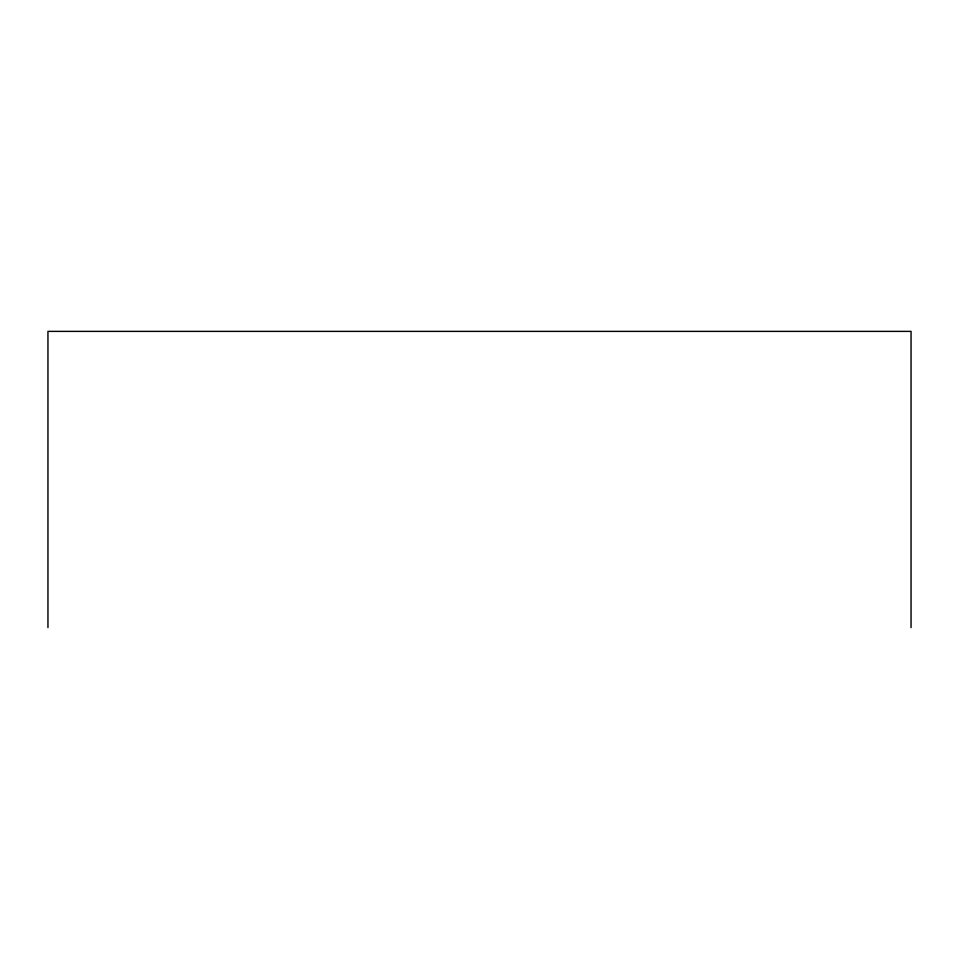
<?xml version="1.0" encoding="UTF-8"?>
<svg xmlns="http://www.w3.org/2000/svg" width="959" height="959" viewBox="0 0 959 959"><rect width="100%" height="100%" fill="white"/><g stroke="black" fill="none" stroke-linecap="round" stroke-linejoin="round"><path stroke-width="1.44" d="M911.05 627.618L911.05 331.382L47.95 331.382L47.95 627.618"/></g></svg>
